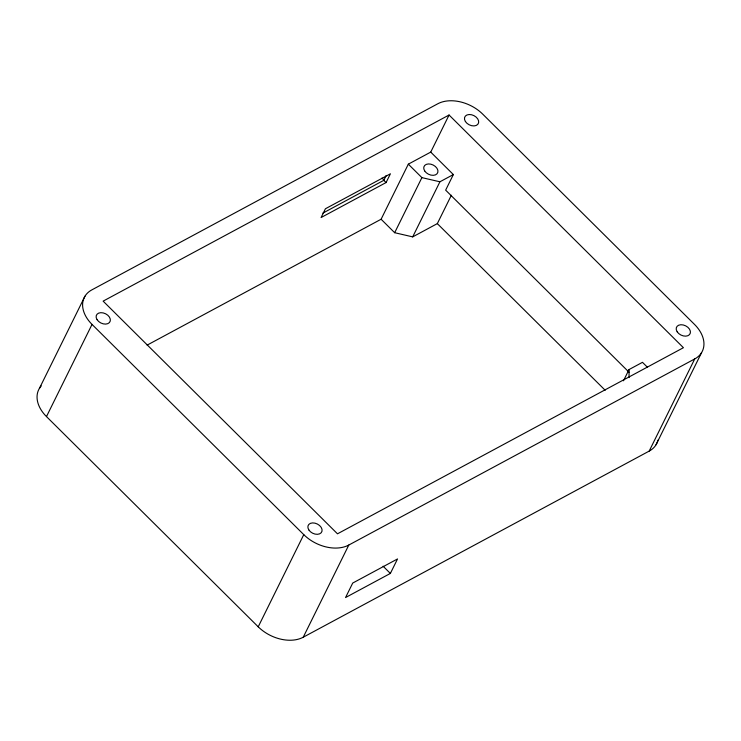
<?xml version="1.0" encoding="UTF-8"?>
<svg xmlns="http://www.w3.org/2000/svg" width="741" height="741" viewBox="0 0 741 741"><rect width="100%" height="100%" fill="white"/><g stroke="black" fill="none" stroke-linecap="round" stroke-linejoin="round"><path stroke-width="1.11" d="M39.412 388.395L84.965 296.224M46.479 416.581L92.032 324.41A33.632 23.064 26.3 0 1 91.819 289.898L437.755 103.786A33.632 23.064 26.3 0 1 482.78 114.188L694.521 324.419A33.632 23.064 26.3 0 1 694.734 358.931L649.181 451.102L303.245 637.214A33.632 23.064 26.3 0 1 258.22 626.812L46.479 416.581A33.632 23.064 26.3 0 1 41.237 385.95M322.891 213.102L383.801 180.332L386.209 175.45M386.061 182.573L390.405 173.802L325.429 208.758L321.094 217.53L386.061 182.573L383.801 180.332M147.126 345.121L381.106 219.234L408.328 164.159L430.734 152.1L449.065 115.012L683.424 347.705L337.488 533.816L103.129 301.133L449.065 115.012M451.352 195.254L437.329 223.615L412.691 236.879L394.675 232.711L421.898 177.627L408.328 164.159M412.691 236.879L439.913 181.795L453.353 174.561L430.734 152.1M453.353 174.561L445.656 190.141L629.035 372.223M258.22 626.812L303.773 534.641L92.032 324.41M303.245 637.214L348.798 545.043L694.734 358.931M390.368 573.432L397.528 558.946L352.716 583.056L345.556 597.542L390.368 573.432L383.097 566.207M623.487 380.781L629.026 369.564L642.475 362.33L647.319 367.138M656.035 444.776L701.588 352.605M421.898 177.627L439.913 181.795M437.329 223.615L605.165 390.248M381.995 178.053L384.255 180.304M381.106 219.234L394.675 232.711M629.026 369.564L629.081 377.614M657.943 440.126A33.632 23.064 26.3 0 1 649.181 451.102M348.798 545.043A33.632 23.064 26.3 0 1 303.773 534.641M97.08 319.695A7.53 5.168 26.3 0 0 109.436 322.548A7.53 5.168 26.3 0 0 103.203 312.915A7.53 5.168 26.3 0 0 97.08 319.695M308.821 529.917A7.53 5.168 26.3 0 0 321.168 532.779A7.53 5.168 26.3 0 0 314.944 523.146A7.53 5.168 26.3 0 0 308.821 529.917M465.413 121.524A7.53 5.168 26.3 0 0 477.769 124.377A7.53 5.168 26.3 0 0 471.545 114.753A7.53 5.168 26.3 0 0 465.413 121.524M677.154 331.755A7.53 5.168 26.3 0 0 689.51 334.608A7.53 5.168 26.3 0 0 683.276 324.975A7.53 5.168 26.3 0 0 677.154 331.755M424.686 170.939A7.53 5.168 26.3 0 0 437.033 173.792A7.53 5.168 26.3 0 0 430.808 164.169A7.53 5.168 26.3 0 0 424.686 170.939"/></g></svg>
